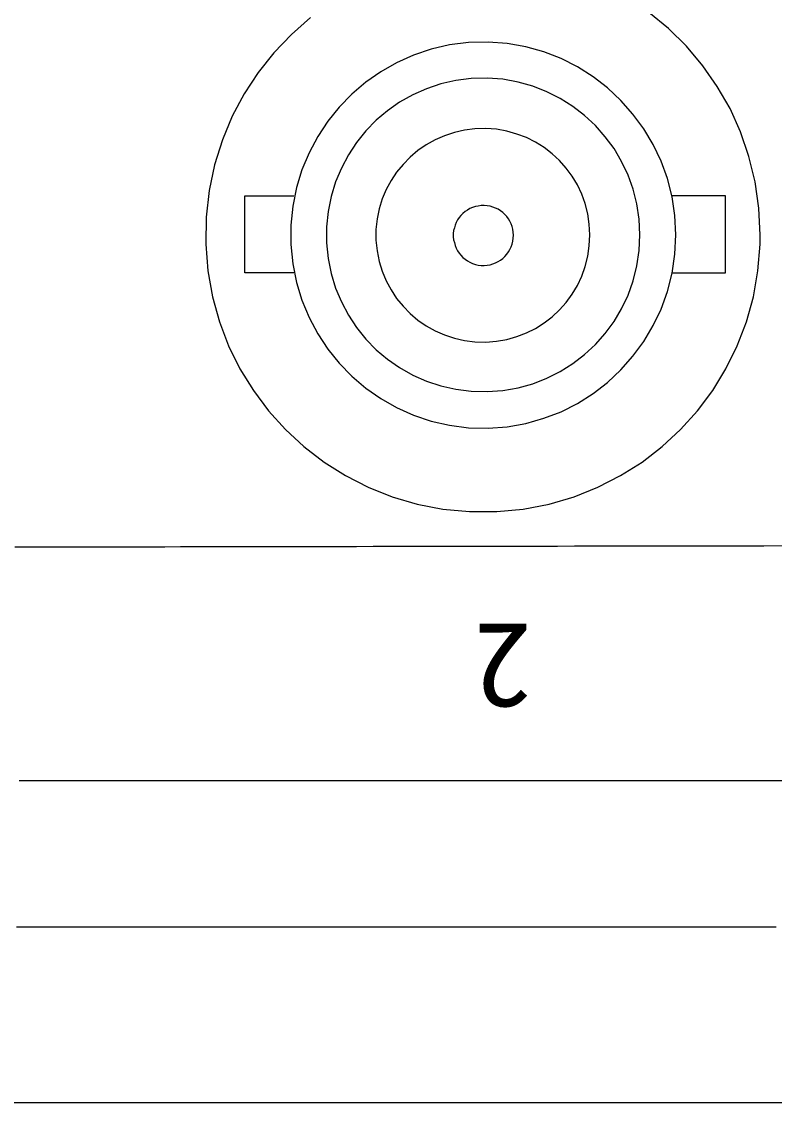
# Model space of a CAD drawing. Units: millimetres on the paper. Extents: x -139 to 141, y -98 to 91.
# Drawn here: x 11.89 to 16.34, y 60.87 to 67.25 of the extents above; entities that cross this region are included whole.
import ezdxf
from ezdxf.enums import TextEntityAlignment as Align

# ---------------------------------------------------------------- set-up
doc = ezdxf.new("R2010")
doc.units = ezdxf.units.MM
doc.layers.add('0-1_外形線', color=4, linetype='Continuous')
doc.styles.add('ＭＳ ゴシック', font='')
doc.styles.get('ＭＳ ゴシック').set_extended_font_data('MS Gothic')

msp = doc.modelspace()

# ---------------------------------------------------------------- linework, layer by layer
at = {"layer": '0-1_外形線'}
msp.add_line((-35.379, 60.871), (39.3, 60.871), dxfattribs=at)
for points in [[(13.6, 67.274), (13.487, 67.175), (13.384, 67.067), (13.29, 66.95), (13.208, 66.825), (13.137, 66.692), (13.079, 66.552), (13.033, 66.406), (13.001, 66.254), (12.983, 66.097), (12.981, 65.937), (12.993, 65.779), (13.021, 65.626), (13.062, 65.478), (13.116, 65.337), (13.183, 65.201)], [(16.256, 65.99), (16.248, 66.15), (16.226, 66.305), (16.189, 66.455), (16.139, 66.599), (16.077, 66.737), (16.002, 66.868), (15.916, 66.99), (15.82, 67.105), (15.713, 67.209), (15.598, 67.304)], [(15.757, 65.992), (15.751, 66.106), (15.735, 66.217), (15.707, 66.324), (15.67, 66.427), (15.623, 66.525), (15.568, 66.618), (15.504, 66.705), (15.432, 66.785), (15.354, 66.859), (15.268, 66.925), (15.177, 66.983), (15.08, 67.032), (14.978, 67.072), (14.871, 67.102), (14.761, 67.121), (14.648, 67.13), (14.533, 67.127), (14.42, 67.113), (14.312, 67.088), (14.208, 67.053), (14.108, 67.008), (14.014, 66.955), (13.926, 66.893), (13.844, 66.823), (13.769, 66.746), (13.701, 66.662), (13.642, 66.572), (13.591, 66.476), (13.549, 66.376), (13.517, 66.271), (13.495, 66.162), (13.483, 66.049), (13.483, 65.934), (13.495, 65.821), (13.517, 65.711), (13.549, 65.606), (13.591, 65.504), (13.642, 65.408), (13.701, 65.318)], [(15.545, 65.992), (15.541, 66.085), (15.527, 66.175), (15.505, 66.262), (15.475, 66.345), (15.437, 66.425), (15.392, 66.501), (15.34, 66.571), (15.282, 66.637), (15.218, 66.697), (15.149, 66.75), (15.074, 66.797), (14.995, 66.837), (14.912, 66.87), (14.825, 66.894), (14.735, 66.91), (14.642, 66.917), (14.548, 66.915), (14.457, 66.903), (14.369, 66.883), (14.284, 66.854), (14.203, 66.818), (14.126, 66.775), (14.054, 66.724), (13.987, 66.668), (13.926, 66.605), (13.871, 66.537), (13.823, 66.464), (13.782, 66.386), (13.748, 66.304), (13.722, 66.219), (13.704, 66.13), (13.695, 66.039), (13.695, 65.945), (13.704, 65.853), (13.722, 65.764), (13.748, 65.678), (13.782, 65.596), (13.823, 65.518), (13.871, 65.445)], [(15.249, 65.992), (15.246, 66.055), (15.237, 66.116), (15.222, 66.176), (15.201, 66.232), (15.176, 66.287), (15.145, 66.338), (15.109, 66.386), (15.07, 66.43), (15.026, 66.471), (14.979, 66.507), (14.928, 66.539), (14.875, 66.566), (14.818, 66.587), (14.759, 66.604), (14.698, 66.615), (14.635, 66.619), (14.571, 66.618), (14.509, 66.61), (14.449, 66.596), (14.391, 66.577), (14.335, 66.553), (14.283, 66.523), (14.234, 66.489), (14.188, 66.451), (14.146, 66.408), (14.108, 66.362), (14.075, 66.313), (14.047, 66.26), (14.023, 66.204), (14.005, 66.146), (13.993, 66.086), (13.986, 66.024), (13.986, 65.96), (13.993, 65.897), (14.005, 65.835), (14.023, 65.777), (14.047, 65.72), (14.075, 65.667), (14.108, 65.617)], [(13.502, 65.767), (13.212, 65.767), (13.212, 66.223), (13.502, 66.223)], [(15.734, 65.767), (16.051, 65.767), (16.051, 66.223), (15.734, 66.223)], [(14.798, 65.99), (14.797, 66.008), (14.795, 66.025), (14.79, 66.042), (14.785, 66.057), (14.777, 66.073), (14.769, 66.087), (14.759, 66.1), (14.748, 66.112), (14.736, 66.124), (14.722, 66.134), (14.708, 66.143), (14.693, 66.15), (14.677, 66.156), (14.661, 66.161), (14.643, 66.164), (14.626, 66.165), (14.608, 66.165), (14.59, 66.162), (14.573, 66.159), (14.557, 66.153), (14.541, 66.147), (14.527, 66.138), (14.513, 66.129), (14.5, 66.118), (14.488, 66.106), (14.478, 66.094), (14.468, 66.08), (14.46, 66.065), (14.454, 66.05), (14.449, 66.033), (14.445, 66.017), (14.443, 65.999), (14.443, 65.981), (14.445, 65.963), (14.449, 65.946), (14.454, 65.929), (14.46, 65.913), (14.468, 65.898), (14.478, 65.884)], [(14.677, 66.156), (14.661, 66.161), (14.643, 66.164), (14.626, 66.165), (14.608, 66.165), (14.59, 66.162), (14.573, 66.159), (14.557, 66.153), (14.541, 66.147), (14.527, 66.138), (14.513, 66.129), (14.5, 66.118), (14.488, 66.106), (14.478, 66.094), (14.468, 66.08), (14.46, 66.065), (14.454, 66.05), (14.449, 66.033), (14.445, 66.017), (14.443, 65.999), (14.443, 65.981), (14.445, 65.963), (14.449, 65.946), (14.454, 65.929), (14.46, 65.913), (14.468, 65.898), (14.478, 65.884), (14.488, 65.871), (14.5, 65.859), (14.513, 65.848), (14.527, 65.838), (14.541, 65.83), (14.557, 65.823), (14.573, 65.817), (14.59, 65.813), (14.608, 65.811), (14.626, 65.811), (14.643, 65.812), (14.661, 65.815), (14.677, 65.82)], [(14.478, 65.884), (14.488, 65.871), (14.5, 65.859), (14.513, 65.848), (14.527, 65.838), (14.541, 65.83), (14.557, 65.823), (14.573, 65.817), (14.59, 65.813), (14.608, 65.811), (14.626, 65.811), (14.643, 65.812), (14.661, 65.815), (14.677, 65.82), (14.693, 65.826), (14.708, 65.834), (14.722, 65.843), (14.736, 65.853), (14.748, 65.865), (14.759, 65.877), (14.769, 65.891), (14.777, 65.906), (14.785, 65.921), (14.79, 65.937), (14.795, 65.955), (14.797, 65.972), (14.798, 65.99), (14.797, 66.008), (14.795, 66.025), (14.79, 66.042), (14.785, 66.057), (14.777, 66.073), (14.769, 66.087), (14.759, 66.1), (14.748, 66.112), (14.736, 66.124), (14.722, 66.134), (14.708, 66.143), (14.693, 66.15), (14.677, 66.156)], [(13.183, 65.201), (13.262, 65.074), (13.351, 64.954), (13.451, 64.843), (13.561, 64.742), (13.68, 64.651), (13.807, 64.571), (13.941, 64.502), (14.082, 64.446), (14.229, 64.403), (14.381, 64.373), (14.539, 64.358), (14.699, 64.358), (14.856, 64.373), (15.009, 64.403), (15.156, 64.446), (15.297, 64.502), (15.431, 64.571), (15.558, 64.651), (15.676, 64.742), (15.785, 64.843), (15.885, 64.954), (15.975, 65.074), (16.053, 65.201), (16.12, 65.337), (16.174, 65.478), (16.215, 65.626), (16.242, 65.779), (16.255, 65.937), (16.256, 65.99)], [(13.701, 65.318), (13.769, 65.234), (13.844, 65.157), (13.926, 65.087), (14.014, 65.025), (14.108, 64.972), (14.208, 64.927), (14.312, 64.892), (14.42, 64.868), (14.533, 64.853), (14.648, 64.851), (14.761, 64.859), (14.871, 64.879), (14.978, 64.909), (15.08, 64.948), (15.177, 64.997), (15.268, 65.055), (15.354, 65.121), (15.432, 65.195), (15.504, 65.275), (15.568, 65.363), (15.623, 65.456), (15.67, 65.554), (15.707, 65.658), (15.735, 65.766), (15.751, 65.877), (15.757, 65.992)], [(13.871, 65.445), (13.926, 65.377), (13.987, 65.314), (14.054, 65.258), (14.126, 65.208), (14.203, 65.164), (14.284, 65.128), (14.369, 65.1), (14.457, 65.08), (14.548, 65.069), (14.642, 65.067), (14.735, 65.074), (14.825, 65.089), (14.912, 65.113), (14.995, 65.145), (15.074, 65.185), (15.149, 65.232), (15.218, 65.285), (15.282, 65.345), (15.34, 65.41), (15.392, 65.481), (15.437, 65.556), (15.475, 65.636), (15.505, 65.72), (15.527, 65.808), (15.541, 65.899), (15.545, 65.992)], [(14.108, 65.617), (14.146, 65.571), (14.188, 65.528), (14.234, 65.489), (14.283, 65.455), (14.335, 65.426), (14.391, 65.401), (14.449, 65.382), (14.509, 65.369), (14.571, 65.361), (14.635, 65.359), (14.698, 65.364), (14.759, 65.375), (14.818, 65.391), (14.875, 65.413), (14.928, 65.44), (14.979, 65.472), (15.026, 65.508), (15.07, 65.549), (15.109, 65.593), (15.145, 65.642), (15.176, 65.693), (15.201, 65.748), (15.222, 65.806), (15.237, 65.866), (15.246, 65.928), (15.249, 65.992)], [(14.677, 65.82), (14.693, 65.826), (14.708, 65.834), (14.722, 65.843), (14.736, 65.853), (14.748, 65.865), (14.759, 65.877), (14.769, 65.891), (14.777, 65.906), (14.785, 65.921), (14.79, 65.937), (14.795, 65.955), (14.797, 65.972), (14.798, 65.99)], [(11.853, 64.15), (11.896, 64.15), (11.939, 64.15), (11.983, 64.15), (12.026, 64.15)], [(12.026, 64.15), (12.113, 64.15), (12.201, 64.151), (12.289, 64.151), (12.378, 64.151), (12.468, 64.151), (12.558, 64.151), (12.649, 64.151), (12.74, 64.151), (12.832, 64.152), (12.924, 64.152), (13.017, 64.152), (13.11, 64.152), (13.204, 64.152), (13.298, 64.152), (13.393, 64.153), (13.488, 64.153), (13.583, 64.153), (13.679, 64.153), (13.775, 64.153), (13.872, 64.153), (13.969, 64.154), (14.067, 64.154), (14.165, 64.154), (14.263, 64.154), (14.361, 64.154), (14.46, 64.154), (14.559, 64.155), (14.658, 64.155), (14.758, 64.155), (14.858, 64.155), (14.958, 64.155), (15.058, 64.155), (15.159, 64.156), (15.26, 64.156), (15.361, 64.156), (15.462, 64.156), (15.563, 64.156), (15.665, 64.156), (15.869, 64.157)], [(15.869, 64.157), (16.073, 64.157), (16.277, 64.157), (16.482, 64.158)], [(12.377, 62.77), (12.293, 62.77), (12.209, 62.77), (12.126, 62.77), (12.043, 62.77), (11.961, 62.77), (11.879, 62.77)], [(16.497, 62.77), (16.3, 62.77), (16.104, 62.77), (15.907, 62.77), (15.711, 62.77), (15.516, 62.77), (15.419, 62.77), (15.321, 62.77), (15.224, 62.77), (15.128, 62.77), (15.031, 62.77), (14.935, 62.77), (14.838, 62.77), (14.742, 62.77), (14.647, 62.77), (14.551, 62.77), (14.456, 62.77), (14.362, 62.77), (14.267, 62.77), (14.173, 62.77), (14.079, 62.77), (13.986, 62.77), (13.893, 62.77), (13.8, 62.77), (13.708, 62.77), (13.616, 62.77), (13.524, 62.77), (13.433, 62.77), (13.343, 62.77), (13.252, 62.77), (13.163, 62.77), (13.073, 62.77), (12.985, 62.77), (12.896, 62.77), (12.808, 62.77), (12.721, 62.77), (12.634, 62.77), (12.548, 62.77), (12.463, 62.77), (12.377, 62.77)], [(12.235, 61.905), (12.142, 61.905), (12.049, 61.905), (11.956, 61.905), (11.863, 61.905)], [(16.045, 61.905), (15.944, 61.905), (15.843, 61.905), (15.742, 61.905), (15.642, 61.905), (15.541, 61.905), (15.441, 61.905), (15.341, 61.905), (15.241, 61.905), (15.141, 61.905), (15.041, 61.905), (14.941, 61.905), (14.842, 61.905), (14.743, 61.905), (14.644, 61.905), (14.545, 61.905), (14.446, 61.905), (14.348, 61.905), (14.25, 61.905), (14.151, 61.905), (14.054, 61.905), (13.956, 61.905), (13.858, 61.905), (13.761, 61.905), (13.664, 61.905), (13.567, 61.905), (13.47, 61.905), (13.374, 61.905), (13.278, 61.905), (13.182, 61.905), (13.086, 61.905), (12.991, 61.905), (12.895, 61.905), (12.8, 61.905), (12.705, 61.905), (12.611, 61.905), (12.516, 61.905), (12.422, 61.905), (12.329, 61.905), (12.235, 61.905)], [(16.349, 61.905), (16.248, 61.905), (16.147, 61.905), (16.045, 61.905)]]:
    msp.add_lwpolyline(points, dxfattribs=at)

# ---------------------------------------------------------------- texts
at = {"layer": '0-1_外形線', "style": 'ＭＳ ゴシック'}
msp.add_text('2', height=0.501, rotation=180, dxfattribs=at).set_placement((14.907, 63.847), align=Align.BOTTOM_LEFT)

doc.saveas('drawing.dxf')
